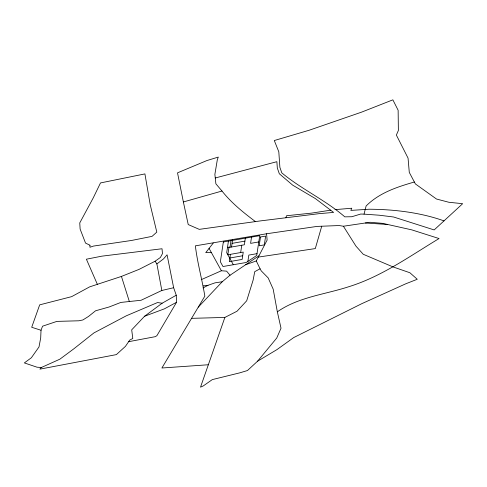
<?xml version="1.0" encoding="UTF-8"?>
<svg xmlns="http://www.w3.org/2000/svg" width="487" height="487" viewBox="0 0 487 487"><rect width="100%" height="100%" fill="white"/><g stroke="black" fill="none" stroke-linecap="round" stroke-linejoin="round"><path stroke-width="0.73" d="M41.03 330.253L40.695 337.887L39.003 346.933L31.363 357.762L24.35 362.912L37.049 367.21L41.371 367.49L59.852 359.193L73.689 348.923L93.954 332.895L126.206 315.85L157.538 302.543L162.141 303.218L176.245 295.225L173.646 287.726L167.071 254.811L163.522 258.901L156.881 263.924L161.836 290.477L141.102 300.26L120.843 302.427L109.125 306.987L95.555 310.797L88.549 316.422L82.887 319.953L78.906 320.787L56.882 321.39L42.552 326.199L41.03 330.253L31.704 327.276L39.684 304.85L71.613 296.656L89.651 286.867L121.44 276.421L139.112 269.354L155.103 261.221L160.387 257.465L162.469 253.605L162.019 248.754L101.807 256.168L86.388 259.206L97.388 284.39M208.345 364.751L161.897 368.002L204.844 296.126C202.087 279.361 197.381 262.87 195.366 245.85L266.578 233.766L317.025 226.412L339.196 225.542L343.402 226.236L370.096 222.279L382.666 223.369L411.795 229.87L439.055 238.551C409.792 256.168 381.577 276.604 348.582 286.782C324.689 294.556 298.391 297.07 277.34 311.826L281.017 328.208L276.719 338.069L257.538 361.232L247.457 370.546L239.501 372.92L212.302 379.604L203.243 385.947L200.522 387.153L224.872 317.427L237.017 311.236L246.69 300.802L253.124 280.104L254.738 271.667L260.07 268.775L256.284 260.941L267.126 240.085L266.578 233.766M228.433 241.114L226.692 252.698L233.316 264.727M231.008 240.663L230.065 246.939L227.49 247.39M230.424 254.336L229.322 261.659L242.149 259.425L243.25 252.102L227.843 254.786L228.945 247.463L244.352 244.784L245.454 237.461M231.526 247.012L232.628 239.689M240.669 252.552L241.765 245.235M247.871 261.416L248.82 255.085L257.014 253.66M251.529 237.096L250.586 243.372L258.774 241.948M364.02 214.14L379.227 215.211L393.636 217.007L434.173 229.931L462.65 203.7L448.825 202.257L436.498 199.025L415.393 183.934L409.287 172.41L408.051 158.117L396.369 135.082L398.372 130.467L398.135 110.251L392.863 99.847L361.634 112.12L309.282 130.206L274.297 140.524L278.808 151.822L279.891 167.37L281.803 172.873C301.52 189.291 325.34 199.974 344.814 216.855L351.803 216.733L360.715 214.049L364.02 214.14L366.114 205.989C379.178 192.864 397.008 186.99 414.37 182.01M321.73 226.224L315.302 248.583L258.28 257.099M285.887 217.762L286.533 215.741L311.619 213.111L330.643 210.183M176.245 295.225L176.556 302.269L156.936 335.616L155.42 336.645L128.635 341.691M213.276 243.037L205.745 252.631L211.291 252.406M41.371 367.49L39.891 369.14L116.375 354.609L125.421 346.373L129.767 340.054L132.793 338.477L131.703 329.839L144.572 316.252L162.141 303.218M258.956 255.797L230.016 275.252L222.224 281.76L198.252 307.163M257.538 361.232L276.951 349.605L293.722 337.564L361.896 303.626L405.726 283.811L417.268 279.27L409.865 272.732L392.985 266.9L363.247 254.275L355.985 246.172L343.402 226.236M176.556 302.269L164.393 308.849L144.572 316.252M203.006 287.957L207.992 285.315L215.084 282.825L222.224 281.76M201.788 279.428L221.396 270.76L226.619 271.149L230.016 275.252M245.716 264.697L256.284 260.941M215.26 177.986L276.872 161.69L277.322 168.009L279.319 173.756L292.693 185.157L315.406 198.599L333.595 212.423L319.174 213.647L260.527 220.891L199.268 229.359L188.226 224.562L183.374 201.959L221.999 191.032C231.483 203.018 243.33 212.478 255.425 221.597M161.836 290.477L173.646 287.726M232.08 243.354L244.9 241.12M229.876 257.994L242.696 255.766M203.182 285.906L207.992 285.315M334.989 209.641L351.766 208.229L350.829 210.402L369.043 209.227A225.359 116.405 -17.2 0 1 403.297 211.431A224.933 116.186 -17.2 0 1 443.091 220.556L443.98 220.903M191.568 318.346L224.872 317.427M365.341 222.985L387.664 224.483M221.999 191.032L215.881 183.818L214.877 174.395L217.348 159.572L218.316 157.076L206.896 160.558L177.518 172.836L183.374 201.959M155.103 261.221L156.881 263.924M260.07 268.775L261.233 270.863L268.179 277.925L273.189 289.181L277.34 311.826M209.075 248.388L221.396 270.76M121.44 276.421L129.347 301.52M89.949 245.217L89.937 247.256L93.492 246.069L131.545 240.462L152.041 236.372L156.808 232.11L150.191 204.577L144.913 173.908L100.505 182.929L93.309 197.777L79.758 222.924L80.124 229.085L85.535 243.092L89.949 245.217M223.344 241.996L220.368 261.775L222.985 266.523L246.306 262.469L256.74 255.45L259.717 235.671L223.344 241.996M260.508 236.98L259.187 245.771L264.319 244.876L265.64 236.092L260.508 236.98"/></g></svg>
